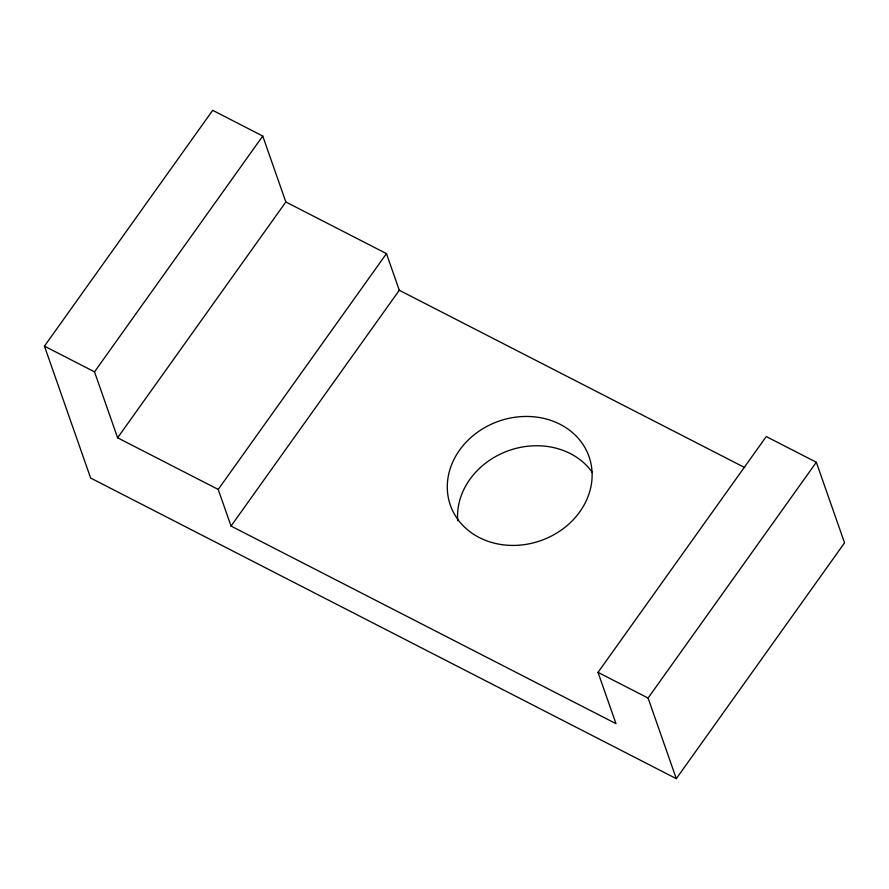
<?xml version="1.0" encoding="UTF-8"?>
<svg xmlns="http://www.w3.org/2000/svg" width="889" height="889" viewBox="0 0 889 889"><rect width="100%" height="100%" fill="white"/><g stroke="black" fill="none" stroke-linecap="round" stroke-linejoin="round"><path stroke-width="1.33" d="M44.45 346.154L94.512 371.846L117.604 437.788L218.216 489.439L231.04 526.066L615.988 723.657L598.019 672.362L766.274 436.555L816.324 462.247L844.55 542.846L676.307 778.653L90.634 478.038L44.45 346.154L212.693 110.347L262.755 136.039L285.847 201.981L386.459 253.621L399.294 290.259L744.749 467.581M94.512 371.846L262.755 136.039M117.604 437.788L285.847 201.981M218.216 489.439L386.459 253.621M231.04 526.066L399.294 290.259M676.307 778.653L648.081 698.054L816.324 462.247M598.019 672.362L648.081 698.054M457.724 520.854A73.476 63.308 -19.3 0 1 508.452 450.701A73.476 63.308 -19.3 0 1 592.43 472.57M501.463 544.59A73.476 63.308 -19.3 0 0 589.529 458.102A73.476 63.308 -19.3 0 0 468.125 440.122A73.476 63.308 -19.3 0 0 501.463 544.59"/></g></svg>
